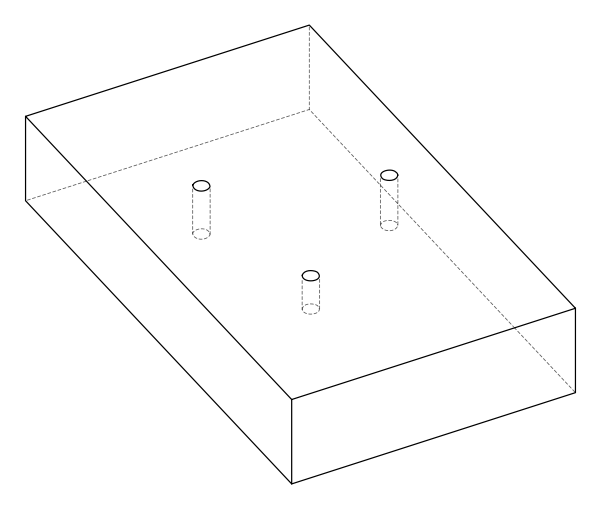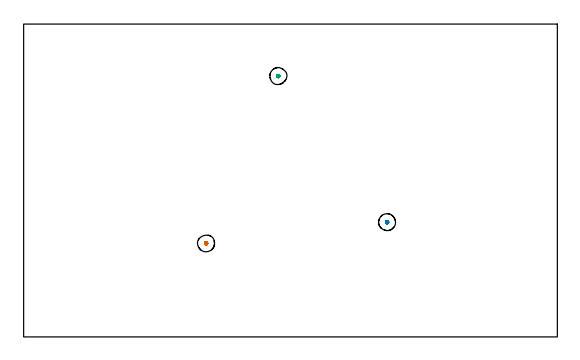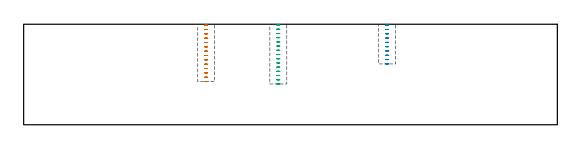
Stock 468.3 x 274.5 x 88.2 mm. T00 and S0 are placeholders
(PLAN: 3 operations, 0 tool changes, 2.1 min)
(1 MILL_BLIND_HOLE_FROM_SOLID_MATERIAL | STEP1POCKET | UGT0201_130 | Spiral | 0.75 min | 8640 mm3)
(2 MILL_BLIND_HOLE_FROM_SOLID_MATERIAL_1 | STEP1POCKET_1 | UGT0201_130 | Spiral | 0.54 min | 5977 mm3)
(3 MILL_BLIND_HOLE_FROM_SOLID_MATERIAL_2 | STEP1POCKET_2 | UGT0201_130 | Spiral | 0.8 min | 9001 mm3)
(TOOL UGT0201_130 | Carbide End Mill 12.0 | D12 FL15 Z4)
(OP 1 MILL_BLIND_HOLE_FROM_SOLID_MATERIAL)
G17 G21 G94 G90
T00 M6
G54
G17 G0 G90 X160.1 Y82.1 S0 M3
G43 Z98.2 H0
Z87.393
G94 G3 X160.8 Y82.8 R0.7 F250.
X160.1 Y83.5 R0.7
X158.7 Y82.1 R1.4
X160.1 Y83.5 R-1.4
X159.4 Y82.8 R0.7
X160.1 Y82.1 R0.7
G0 Z83.586
G3 X160.8 Y82.8 R0.7
X160.1 Y83.5 R0.7
X158.7 Y82.1 R1.4
X160.1 Y83.5 R-1.4
X159.4 Y82.8 R0.7
X160.1 Y82.1 R0.7
G0 Z79.779
G3 X160.8 Y82.8 R0.7
X160.1 Y83.5 R0.7
X158.7 Y82.1 R1.4
X160.1 Y83.5 R-1.4
X159.4 Y82.8 R0.7
X160.1 Y82.1 R0.7
G0 Z75.971
G3 X160.8 Y82.8 R0.7
X160.1 Y83.5 R0.7
X158.7 Y82.1 R1.4
X160.1 Y83.5 R-1.4
X159.4 Y82.8 R0.7
X160.1 Y82.1 R0.7
G0 Z72.164
G3 X160.8 Y82.8 R0.7
X160.1 Y83.5 R0.7
X158.7 Y82.1 R1.4
X160.1 Y83.5 R-1.4
X159.4 Y82.8 R0.7
X160.1 Y82.1 R0.7
G0 Z68.357
G3 X160.8 Y82.8 R0.7
X160.1 Y83.5 R0.7
X158.7 Y82.1 R1.4
X160.1 Y83.5 R-1.4
X159.4 Y82.8 R0.7
X160.1 Y82.1 R0.7
G0 Z64.55
G3 X160.8 Y82.8 R0.7
X160.1 Y83.5 R0.7
X158.7 Y82.1 R1.4
X160.1 Y83.5 R-1.4
X159.4 Y82.8 R0.7
X160.1 Y82.1 R0.7
G0 Z60.743
G3 X160.8 Y82.8 R0.7
X160.1 Y83.5 R0.7
X158.7 Y82.1 R1.4
X160.1 Y83.5 R-1.4
X159.4 Y82.8 R0.7
X160.1 Y82.1 R0.7
G0 Z56.936
G3 X160.8 Y82.8 R0.7
X160.1 Y83.5 R0.7
X158.7 Y82.1 R1.4
X160.1 Y83.5 R-1.4
X159.4 Y82.8 R0.7
X160.1 Y82.1 R0.7
G0 Z53.129
G3 X160.8 Y82.8 R0.7
X160.1 Y83.5 R0.7
X158.7 Y82.1 R1.4
X160.1 Y83.5 R-1.4
X159.4 Y82.8 R0.7
X160.1 Y82.1 R0.7
G0 Z49.321
G3 X160.8 Y82.8 R0.7
X160.1 Y83.5 R0.7
X158.7 Y82.1 R1.4
X160.1 Y83.5 R-1.4
X159.4 Y82.8 R0.7
X160.1 Y82.1 R0.7
G0 Z45.514
G3 X160.8 Y82.8 R0.7
X160.1 Y83.5 R0.7
X158.7 Y82.1 R1.4
X160.1 Y83.5 R-1.4
X159.4 Y82.8 R0.7
X160.1 Y82.1 R0.7
G0 Z41.707
G3 X160.8 Y82.8 R0.7
X160.1 Y83.5 R0.7
X158.7 Y82.1 R1.4
X160.1 Y83.5 R-1.4
X159.4 Y82.8 R0.7
X160.1 Y82.1 R0.7
G0 Z37.9
G3 X160.8 Y82.8 R0.7
X160.1 Y83.5 R0.7
X158.7 Y82.1 R1.4
X160.1 Y83.5 R-1.4
X159.4 Y82.8 R0.7
X160.1 Y82.1 R0.7
G0 Z98.2
M5
M2
(OP 2 MILL_BLIND_HOLE_FROM_SOLID_MATERIAL_1)
G17 G21 G94 G90
T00 M6
G54
G17 G0 G90 X318.9 Y100.7 S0 M3
G43 Z98.2 H0
Z87.42
G94 G3 X319.6 Y101.4 R0.7 F250.
X318.9 Y102.1 R0.7
X317.5 Y100.7 R1.4
X318.9 Y102.1 R-1.4
X318.2 Y101.4 R0.7
X318.9 Y100.7 R0.7
G0 Z83.64
G3 X319.6 Y101.4 R0.7
X318.9 Y102.1 R0.7
X317.5 Y100.7 R1.4
X318.9 Y102.1 R-1.4
X318.2 Y101.4 R0.7
X318.9 Y100.7 R0.7
G0 Z79.86
G3 X319.6 Y101.4 R0.7
X318.9 Y102.1 R0.7
X317.5 Y100.7 R1.4
X318.9 Y102.1 R-1.4
X318.2 Y101.4 R0.7
X318.9 Y100.7 R0.7
G0 Z76.08
G3 X319.6 Y101.4 R0.7
X318.9 Y102.1 R0.7
X317.5 Y100.7 R1.4
X318.9 Y102.1 R-1.4
X318.2 Y101.4 R0.7
X318.9 Y100.7 R0.7
G0 Z72.3
G3 X319.6 Y101.4 R0.7
X318.9 Y102.1 R0.7
X317.5 Y100.7 R1.4
X318.9 Y102.1 R-1.4
X318.2 Y101.4 R0.7
X318.9 Y100.7 R0.7
G0 Z68.52
G3 X319.6 Y101.4 R0.7
X318.9 Y102.1 R0.7
X317.5 Y100.7 R1.4
X318.9 Y102.1 R-1.4
X318.2 Y101.4 R0.7
X318.9 Y100.7 R0.7
G0 Z64.74
G3 X319.6 Y101.4 R0.7
X318.9 Y102.1 R0.7
X317.5 Y100.7 R1.4
X318.9 Y102.1 R-1.4
X318.2 Y101.4 R0.7
X318.9 Y100.7 R0.7
G0 Z60.96
G3 X319.6 Y101.4 R0.7
X318.9 Y102.1 R0.7
X317.5 Y100.7 R1.4
X318.9 Y102.1 R-1.4
X318.2 Y101.4 R0.7
X318.9 Y100.7 R0.7
G0 Z57.18
G3 X319.6 Y101.4 R0.7
X318.9 Y102.1 R0.7
X317.5 Y100.7 R1.4
X318.9 Y102.1 R-1.4
X318.2 Y101.4 R0.7
X318.9 Y100.7 R0.7
G0 Z53.4
G3 X319.6 Y101.4 R0.7
X318.9 Y102.1 R0.7
X317.5 Y100.7 R1.4
X318.9 Y102.1 R-1.4
X318.2 Y101.4 R0.7
X318.9 Y100.7 R0.7
G0 Z98.2
M5
M2
(OP 3 MILL_BLIND_HOLE_FROM_SOLID_MATERIAL_2)
G17 G21 G94 G90
T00 M6
G54
G17 G0 G90 X223.4 Y228.9 S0 M3
G43 Z98.2 H0
Z87.507
G94 G3 X224.1 Y229.6 R0.7 F250.
X223.4 Y230.3 R0.7
X222. Y228.9 R1.4
X223.4 Y230.3 R-1.4
X222.7 Y229.6 R0.7
X223.4 Y228.9 R0.7
G0 Z83.813
G3 X224.1 Y229.6 R0.7
X223.4 Y230.3 R0.7
X222. Y228.9 R1.4
X223.4 Y230.3 R-1.4
X222.7 Y229.6 R0.7
X223.4 Y228.9 R0.7
G0 Z80.12
G3 X224.1 Y229.6 R0.7
X223.4 Y230.3 R0.7
X222. Y228.9 R1.4
X223.4 Y230.3 R-1.4
X222.7 Y229.6 R0.7
X223.4 Y228.9 R0.7
G0 Z76.427
G3 X224.1 Y229.6 R0.7
X223.4 Y230.3 R0.7
X222. Y228.9 R1.4
X223.4 Y230.3 R-1.4
X222.7 Y229.6 R0.7
X223.4 Y228.9 R0.7
G0 Z72.733
G3 X224.1 Y229.6 R0.7
X223.4 Y230.3 R0.7
X222. Y228.9 R1.4
X223.4 Y230.3 R-1.4
X222.7 Y229.6 R0.7
X223.4 Y228.9 R0.7
G0 Z69.04
G3 X224.1 Y229.6 R0.7
X223.4 Y230.3 R0.7
X222. Y228.9 R1.4
X223.4 Y230.3 R-1.4
X222.7 Y229.6 R0.7
X223.4 Y228.9 R0.7
G0 Z65.347
G3 X224.1 Y229.6 R0.7
X223.4 Y230.3 R0.7
X222. Y228.9 R1.4
X223.4 Y230.3 R-1.4
X222.7 Y229.6 R0.7
X223.4 Y228.9 R0.7
G0 Z61.653
G3 X224.1 Y229.6 R0.7
X223.4 Y230.3 R0.7
X222. Y228.9 R1.4
X223.4 Y230.3 R-1.4
X222.7 Y229.6 R0.7
X223.4 Y228.9 R0.7
G0 Z57.96
G3 X224.1 Y229.6 R0.7
X223.4 Y230.3 R0.7
X222. Y228.9 R1.4
X223.4 Y230.3 R-1.4
X222.7 Y229.6 R0.7
X223.4 Y228.9 R0.7
G0 Z54.267
G3 X224.1 Y229.6 R0.7
X223.4 Y230.3 R0.7
X222. Y228.9 R1.4
X223.4 Y230.3 R-1.4
X222.7 Y229.6 R0.7
X223.4 Y228.9 R0.7
G0 Z50.573
G3 X224.1 Y229.6 R0.7
X223.4 Y230.3 R0.7
X222. Y228.9 R1.4
X223.4 Y230.3 R-1.4
X222.7 Y229.6 R0.7
X223.4 Y228.9 R0.7
G0 Z46.88
G3 X224.1 Y229.6 R0.7
X223.4 Y230.3 R0.7
X222. Y228.9 R1.4
X223.4 Y230.3 R-1.4
X222.7 Y229.6 R0.7
X223.4 Y228.9 R0.7
G0 Z43.187
G3 X224.1 Y229.6 R0.7
X223.4 Y230.3 R0.7
X222. Y228.9 R1.4
X223.4 Y230.3 R-1.4
X222.7 Y229.6 R0.7
X223.4 Y228.9 R0.7
G0 Z39.493
G3 X224.1 Y229.6 R0.7
X223.4 Y230.3 R0.7
X222. Y228.9 R1.4
X223.4 Y230.3 R-1.4
X222.7 Y229.6 R0.7
X223.4 Y228.9 R0.7
G0 Z35.8
G3 X224.1 Y229.6 R0.7
X223.4 Y230.3 R0.7
X222. Y228.9 R1.4
X223.4 Y230.3 R-1.4
X222.7 Y229.6 R0.7
X223.4 Y228.9 R0.7
G0 Z98.2
M5
M2
